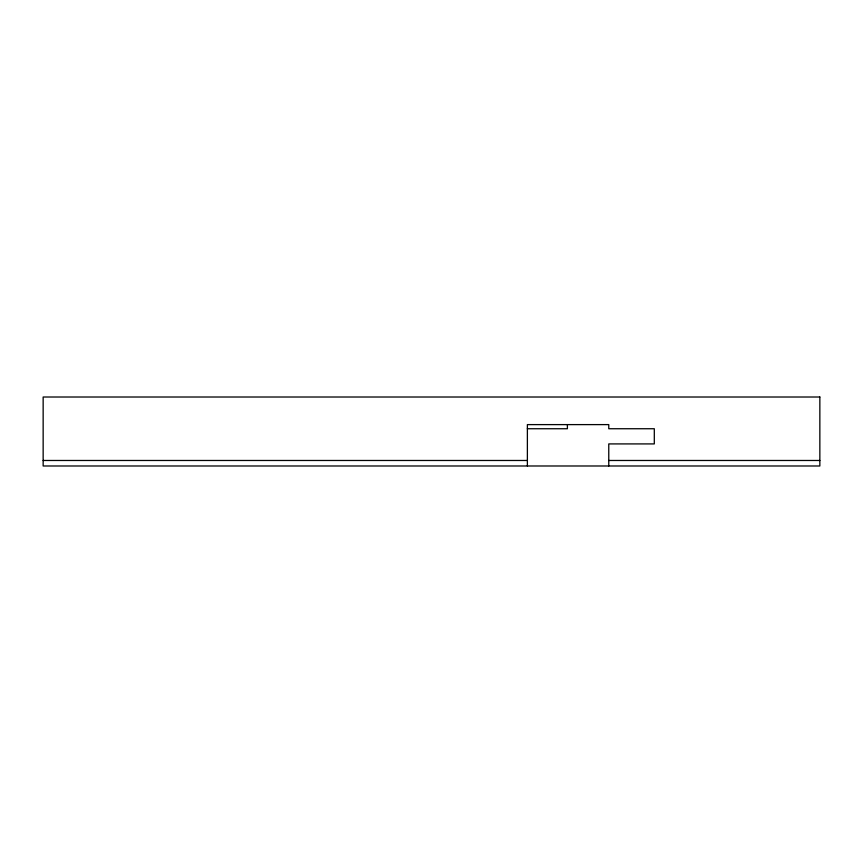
<?xml version="1.0" encoding="UTF-8"?>
<svg xmlns="http://www.w3.org/2000/svg" width="863" height="863" viewBox="0 0 863 863"><rect width="100%" height="100%" fill="white"/><g stroke="black" fill="none" stroke-linecap="round" stroke-linejoin="round"><path stroke-width="1.29" d="M527.336 428.738L567.39 428.738L567.39 424.779M43.15 460.475L527.379 460.475M608.771 460.475L819.85 460.475M608.771 465.988L608.771 443.916L654.305 443.916L654.305 428.738L608.771 428.738L608.771 424.607L527.379 424.607L527.379 465.988M819.85 397.012L43.15 397.012L43.15 465.988L819.85 465.988L819.85 397.012"/></g></svg>
